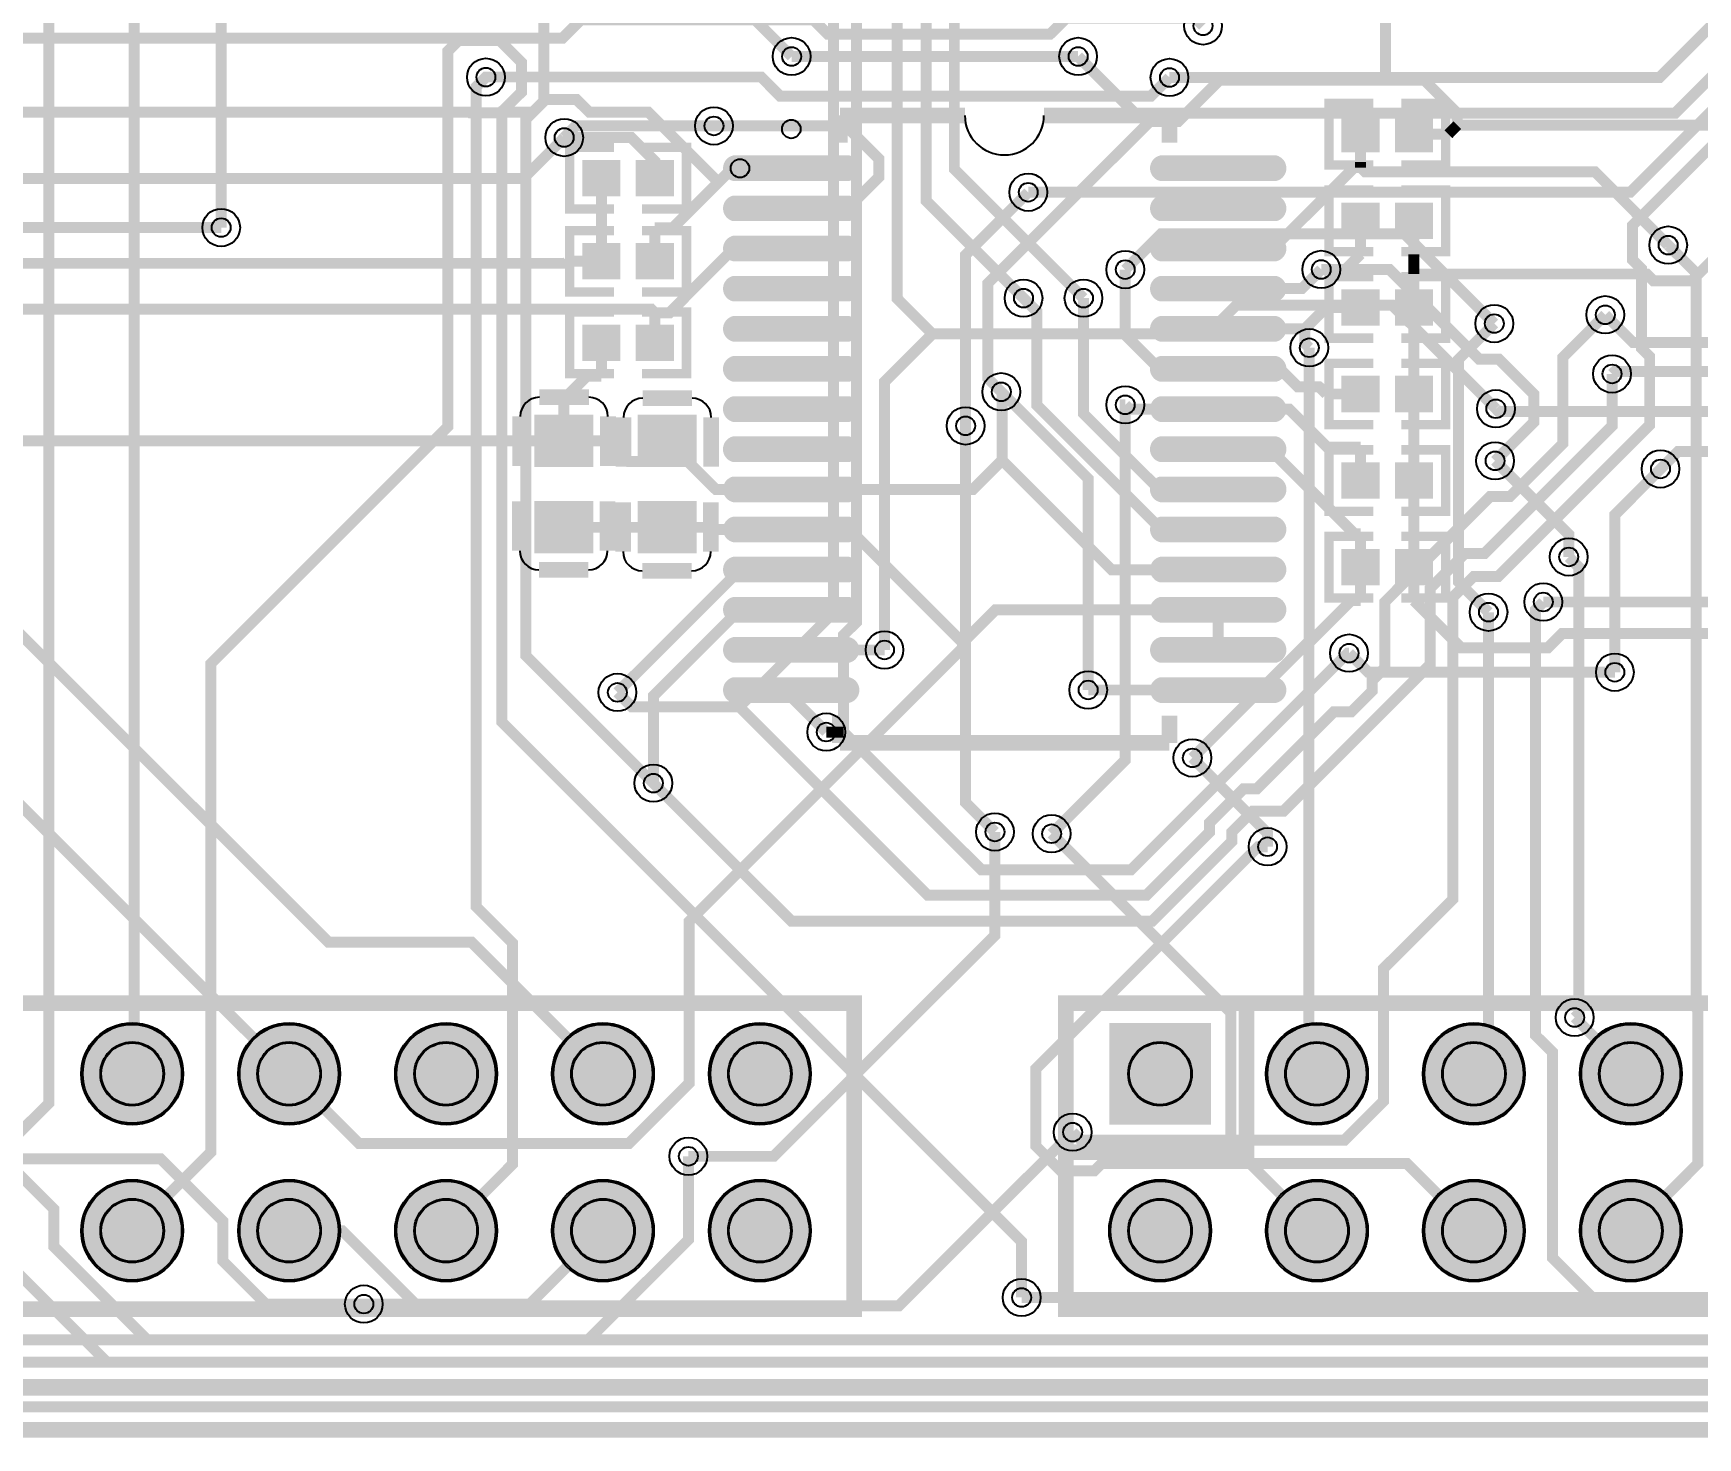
# Model space of a CAD drawing. Extents: x -5 to 4186, y -5 to 3927.
# Drawn here: x 1502 to 2563, y -5 to 890 of the extents above; entities that cross this region are included whole.
import ezdxf

# ---------------------------------------------------------------- set-up
doc = ezdxf.new("R2010")
doc.units = 9
for name, color, linetype, true_color in [('BoardOutLine', 7, 'Continuous', 0xff00ff), ('BottomLayer', 7, 'Continuous', 0x0000ff), ('BottomSilkLayer', 7, 'Continuous', 0x66cc33), ('BottomSolderMaskLayer', 7, 'Continuous', 0xaa00ff), ('Document', 7, 'Continuous', 0xffffff), ('Hole', 7, 'Continuous', 0x222222), ('Multi-Layer', 7, 'Continuous', 0xc0c0c0), ('TopLayer', 7, 'Continuous', 0xff0000), ('TopPasteMaskLayer', 7, 'Continuous', 0x808080), ('TopSilkLayer', 7, 'Continuous', 0xffcc00), ('TopSolderMaskLayer', 7, 'Continuous', 0x800080)]:
    doc.layers.add(name, color=color, linetype=linetype, true_color=true_color)

msp = doc.modelspace()

# ---------------------------------------------------------------- hatches: boundary and pattern name
at = {"layer": 'BottomSolderMaskLayer'}
for points in [[(1532.6, 227, 1), (1597.5, 227, 1)], [(1632.6, 227, 1), (1697.5, 227, 1)], [(1732.6, 227, 1), (1797.5, 227, 1)], [(1832.6, 227, 1), (1897.5, 227, 1)], [(1932.6, 227, 1), (1997.5, 227, 1)], [(2187.6, 194.5), (2252.5, 194.5), (2252.5, 259.5), (2187.6, 259.5)], [(2287.6, 227, 1), (2352.5, 227, 1)], [(2387.6, 227, 1), (2452.5, 227, 1)], [(2487.6, 227, 1), (2552.5, 227, 1)], [(1532.6, 127, 1), (1597.5, 127, 1)], [(1632.6, 127, 1), (1697.5, 127, 1)], [(1732.6, 127, 1), (1797.5, 127, 1)], [(1832.6, 127, 1), (1897.5, 127, 1)], [(1932.6, 127, 1), (1997.5, 127, 1)], [(2187.6, 127, 1), (2252.5, 127, 1)], [(2287.6, 127, 1), (2352.5, 127, 1)], [(2387.6, 127, 1), (2452.5, 127, 1)], [(2487.6, 127, 1), (2552.5, 127, 1)]]:
    msp.add_hatch(color=256, dxfattribs=at).paths.add_polyline_path(points)
at = {"layer": 'Multi-Layer'}
for points in [[(1533.6, 227, 1), (1596.5, 227, 1)], [(1633.6, 227, 1), (1696.5, 227, 1)], [(1733.6, 227, 1), (1796.5, 227, 1)], [(1833.6, 227, 1), (1896.5, 227, 1)], [(1933.6, 227, 1), (1996.5, 227, 1)], [(2188.6, 195.5), (2251.5, 195.5), (2251.5, 258.5), (2188.6, 258.5)], [(2288.6, 227, 1), (2351.5, 227, 1)], [(2388.6, 227, 1), (2451.5, 227, 1)], [(2488.6, 227, 1), (2551.5, 227, 1)], [(1533.6, 127, 1), (1596.5, 127, 1)], [(1633.6, 127, 1), (1696.5, 127, 1)], [(1733.6, 127, 1), (1796.5, 127, 1)], [(1833.6, 127, 1), (1896.5, 127, 1)], [(1933.6, 127, 1), (1996.5, 127, 1)], [(2188.6, 127, 1), (2251.5, 127, 1)], [(2288.6, 127, 1), (2351.5, 127, 1)], [(2388.6, 127, 1), (2451.5, 127, 1)], [(2488.6, 127, 1), (2551.5, 127, 1)]]:
    msp.add_hatch(color=256, dxfattribs=at).paths.add_polyline_path(points)
at = {"layer": 'TopLayer'}
for points in [[(2358.9, 836.6), (2358.9, 815.4), (2336.6, 815.4), (2336.6, 836.6)], [(2370.7, 836.6), (2370.7, 815.4), (2393, 815.4), (2393, 836.6)], [(1875.1, 787.4), (1875.1, 808.6), (1852.8, 808.6), (1852.8, 787.4)], [(1886.9, 787.4), (1886.9, 808.6), (1909.2, 808.6), (1909.2, 787.4)], [(2017.5, 811.5, -0.785398), (2017.5, 797.2), (1952.5, 797.2, -0.785398), (1952.5, 811.5)], [(2289.5, 811.5, -0.785398), (2289.5, 797.2), (2224.5, 797.2, -0.785398), (2224.5, 811.5)], [(2017.5, 785.9, -0.785398), (2017.5, 771.6), (1952.5, 771.6, -0.785398), (1952.5, 785.9)], [(2289.5, 785.9, -0.785398), (2289.5, 771.6), (2224.5, 771.6, -0.785398), (2224.5, 785.9)], [(2358.9, 781.4), (2358.9, 760.2), (2336.6, 760.2), (2336.6, 781.4)], [(2370.7, 781.4), (2370.7, 760.2), (2393, 760.2), (2393, 781.4)], [(1875.1, 734.4), (1875.1, 755.6), (1852.8, 755.6), (1852.8, 734.4)], [(1886.9, 734.4), (1886.9, 755.6), (1909.2, 755.6), (1909.2, 734.4)], [(2017.5, 760.3, -0.785398), (2017.5, 746), (1952.5, 746, -0.785398), (1952.5, 760.3)], [(2289.5, 760.3, -0.785398), (2289.5, 746), (2224.5, 746, -0.785398), (2224.5, 760.3)], [(2017.5, 734.7, -0.785398), (2017.5, 720.4), (1952.5, 720.4, -0.785398), (1952.5, 734.7)], [(2289.5, 734.7, -0.785398), (2289.5, 720.4), (2224.5, 720.4, -0.785398), (2224.5, 734.7)], [(2358.9, 726.2), (2358.9, 705), (2336.6, 705), (2336.6, 726.2)], [(2370.7, 726.2), (2370.7, 705), (2393, 705), (2393, 726.2)], [(1875.1, 682.4), (1875.1, 703.6), (1852.8, 703.6), (1852.8, 682.4)], [(1886.9, 682.4), (1886.9, 703.6), (1909.2, 703.6), (1909.2, 682.4)], [(2017.5, 709.1, -0.785398), (2017.5, 694.8), (1952.5, 694.8, -0.785398), (1952.5, 709.1)], [(2289.5, 709.1, -0.785398), (2289.5, 694.8), (2224.5, 694.8, -0.785398), (2224.5, 709.1)], [(2017.5, 683.6, -0.785398), (2017.5, 669.2), (1952.5, 669.2, -0.785398), (1952.5, 683.6)], [(2289.5, 683.6, -0.785398), (2289.5, 669.2), (2224.5, 669.2, -0.785398), (2224.5, 683.6)], [(2358.9, 671), (2358.9, 649.8), (2336.6, 649.8), (2336.6, 671)], [(2370.7, 671), (2370.7, 649.8), (2393, 649.8), (2393, 671)], [(2017.5, 658, -0.785398), (2017.5, 643.6), (1952.5, 643.6, -0.785398), (1952.5, 658)], [(2289.5, 658, -0.785398), (2289.5, 643.6), (2224.5, 643.6, -0.785398), (2224.5, 658)], [(1857.7, 646.3), (1857.7, 614.8), (1822.3, 614.8), (1822.3, 646.3)], [(1888.3, 614.8), (1888.3, 646.3), (1923.7, 646.3), (1923.7, 614.8)], [(2017.5, 632.4, -0.785398), (2017.5, 618), (1952.5, 618, -0.785398), (1952.5, 632.4)], [(2289.5, 632.4, -0.785398), (2289.5, 618), (2224.5, 618, -0.785398), (2224.5, 632.4)], [(2358.9, 615.8), (2358.9, 594.6), (2336.6, 594.6), (2336.6, 615.8)], [(2370.7, 615.8), (2370.7, 594.6), (2393, 594.6), (2393, 615.8)], [(2017.5, 606.8, -0.785398), (2017.5, 592.4), (1952.5, 592.4, -0.785398), (1952.5, 606.8)], [(2289.5, 606.8, -0.785398), (2289.5, 592.4), (2224.5, 592.4, -0.785398), (2224.5, 606.8)], [(1857.7, 591.2), (1857.7, 559.7), (1822.3, 559.7), (1822.3, 591.2)], [(1888.3, 559.7), (1888.3, 591.2), (1923.7, 591.2), (1923.7, 559.7)], [(2017.5, 581.2, -0.785398), (2017.5, 566.9), (1952.5, 566.9, -0.785398), (1952.5, 581.2)], [(2289.5, 581.2, -0.785398), (2289.5, 566.9), (2224.5, 566.9, -0.785398), (2224.5, 581.2)], [(2017.5, 555.6, -0.785398), (2017.5, 541.3), (1952.5, 541.3, -0.785398), (1952.5, 555.6)], [(2289.5, 555.6, -0.785398), (2289.5, 541.3), (2224.5, 541.3, -0.785398), (2224.5, 555.6)], [(2358.9, 560.6), (2358.9, 539.4), (2336.6, 539.4), (2336.6, 560.6)], [(2370.7, 560.6), (2370.7, 539.4), (2393, 539.4), (2393, 560.6)], [(2017.5, 530, -0.785398), (2017.5, 515.7), (1952.5, 515.7, -0.785398), (1952.5, 530)], [(2289.5, 530, -0.785398), (2289.5, 515.7), (2224.5, 515.7, -0.785398), (2224.5, 530)], [(2017.5, 504.4, -0.785398), (2017.5, 490.1), (1952.5, 490.1, -0.785398), (1952.5, 504.4)], [(2289.5, 504.4, -0.785398), (2289.5, 490.1), (2224.5, 490.1, -0.785398), (2224.5, 504.4)], [(2017.5, 478.8, -0.785398), (2017.5, 464.5), (1952.5, 464.5, -0.785398), (1952.5, 478.8)], [(2289.5, 478.8, -0.785398), (2289.5, 464.5), (2224.5, 464.5, -0.785398), (2224.5, 478.8)]]:
    msp.add_hatch(color=256, dxfattribs=at).paths.add_polyline_path(points)
at = {"layer": 'TopPasteMaskLayer'}
for points in [[(2359.5, 835.1), (2359.5, 816.9), (2357.9, 815.4), (2338.2, 815.4), (2336.6, 816.9), (2336.6, 835.1), (2338.2, 836.6), (2357.9, 836.6)], [(2370.1, 835.1), (2370.1, 816.9), (2371.7, 815.4), (2391.4, 815.4), (2393, 816.9), (2393, 835.1), (2391.4, 836.6), (2371.7, 836.6)], [(1875.7, 788.9), (1875.7, 807.1), (1874.1, 808.6), (1854.4, 808.6), (1852.8, 807.1), (1852.8, 788.9), (1854.4, 787.4), (1874.1, 787.4)], [(1886.3, 788.9), (1886.3, 807.1), (1887.9, 808.6), (1907.6, 808.6), (1909.2, 807.1), (1909.2, 788.9), (1907.6, 787.4), (1887.9, 787.4)], [(2017.5, 811.5, -0.785398), (2017.5, 797.2), (1952.5, 797.2, -0.785398), (1952.5, 811.5)], [(2289.5, 811.5, -0.785398), (2289.5, 797.2), (2224.5, 797.2, -0.785398), (2224.5, 811.5)], [(2017.5, 785.9, -0.785398), (2017.5, 771.6), (1952.5, 771.6, -0.785398), (1952.5, 785.9)], [(2289.5, 785.9, -0.785398), (2289.5, 771.6), (2224.5, 771.6, -0.785398), (2224.5, 785.9)], [(2359.5, 779.9), (2359.5, 761.7), (2357.9, 760.2), (2338.2, 760.2), (2336.6, 761.7), (2336.6, 779.9), (2338.2, 781.4), (2357.9, 781.4)], [(2370.1, 779.9), (2370.1, 761.7), (2371.7, 760.2), (2391.4, 760.2), (2393, 761.7), (2393, 779.9), (2391.4, 781.4), (2371.7, 781.4)], [(1875.7, 735.9), (1875.7, 754.1), (1874.1, 755.6), (1854.4, 755.6), (1852.8, 754.1), (1852.8, 735.9), (1854.4, 734.4), (1874.1, 734.4)], [(1886.3, 735.9), (1886.3, 754.1), (1887.9, 755.6), (1907.6, 755.6), (1909.2, 754.1), (1909.2, 735.9), (1907.6, 734.4), (1887.9, 734.4)], [(2017.5, 760.3, -0.785398), (2017.5, 746), (1952.5, 746, -0.785398), (1952.5, 760.3)], [(2289.5, 760.3, -0.785398), (2289.5, 746), (2224.5, 746, -0.785398), (2224.5, 760.3)], [(2017.5, 734.7, -0.785398), (2017.5, 720.4), (1952.5, 720.4, -0.785398), (1952.5, 734.7)], [(2289.5, 734.7, -0.785398), (2289.5, 720.4), (2224.5, 720.4, -0.785398), (2224.5, 734.7)], [(2359.5, 724.7), (2359.5, 706.5), (2357.9, 705), (2338.2, 705), (2336.6, 706.5), (2336.6, 724.7), (2338.2, 726.2), (2357.9, 726.2)], [(2370.1, 724.7), (2370.1, 706.5), (2371.7, 705), (2391.4, 705), (2393, 706.5), (2393, 724.7), (2391.4, 726.2), (2371.7, 726.2)], [(1875.7, 683.9), (1875.7, 702.1), (1874.1, 703.6), (1854.4, 703.6), (1852.8, 702.1), (1852.8, 683.9), (1854.4, 682.4), (1874.1, 682.4)], [(1886.3, 683.9), (1886.3, 702.1), (1887.9, 703.6), (1907.6, 703.6), (1909.2, 702.1), (1909.2, 683.9), (1907.6, 682.4), (1887.9, 682.4)], [(2017.5, 709.1, -0.785398), (2017.5, 694.8), (1952.5, 694.8, -0.785398), (1952.5, 709.1)], [(2289.5, 709.1, -0.785398), (2289.5, 694.8), (2224.5, 694.8, -0.785398), (2224.5, 709.1)], [(2017.5, 683.6, -0.785398), (2017.5, 669.2), (1952.5, 669.2, -0.785398), (1952.5, 683.6)], [(2289.5, 683.6, -0.785398), (2289.5, 669.2), (2224.5, 669.2, -0.785398), (2224.5, 683.6)], [(2359.5, 669.5), (2359.5, 651.3), (2357.9, 649.8), (2338.2, 649.8), (2336.6, 651.3), (2336.6, 669.5), (2338.2, 671), (2357.9, 671)], [(2370.1, 669.5), (2370.1, 651.3), (2371.7, 649.8), (2391.4, 649.8), (2393, 651.3), (2393, 669.5), (2391.4, 671), (2371.7, 671)], [(2017.5, 658, -0.785398), (2017.5, 643.6), (1952.5, 643.6, -0.785398), (1952.5, 658)], [(2289.5, 658, -0.785398), (2289.5, 643.6), (2224.5, 643.6, -0.785398), (2224.5, 658)], [(1857.7, 646.3), (1857.7, 614.8), (1822.3, 614.8), (1822.3, 646.3)], [(1888.3, 614.8), (1888.3, 646.3), (1923.7, 646.3), (1923.7, 614.8)], [(2017.5, 632.4, -0.785398), (2017.5, 618), (1952.5, 618, -0.785398), (1952.5, 632.4)], [(2289.5, 632.4, -0.785398), (2289.5, 618), (2224.5, 618, -0.785398), (2224.5, 632.4)], [(2359.5, 614.3), (2359.5, 596.1), (2357.9, 594.6), (2338.2, 594.6), (2336.6, 596.1), (2336.6, 614.3), (2338.2, 615.8), (2357.9, 615.8)], [(2370.1, 614.3), (2370.1, 596.1), (2371.7, 594.6), (2391.4, 594.6), (2393, 596.1), (2393, 614.3), (2391.4, 615.8), (2371.7, 615.8)], [(2017.5, 606.8, -0.785398), (2017.5, 592.4), (1952.5, 592.4, -0.785398), (1952.5, 606.8)], [(2289.5, 606.8, -0.785398), (2289.5, 592.4), (2224.5, 592.4, -0.785398), (2224.5, 606.8)], [(1857.7, 591.2), (1857.7, 559.7), (1822.3, 559.7), (1822.3, 591.2)], [(1888.3, 559.7), (1888.3, 591.2), (1923.7, 591.2), (1923.7, 559.7)], [(2017.5, 581.2, -0.785398), (2017.5, 566.9), (1952.5, 566.9, -0.785398), (1952.5, 581.2)], [(2289.5, 581.2, -0.785398), (2289.5, 566.9), (2224.5, 566.9, -0.785398), (2224.5, 581.2)], [(2017.5, 555.6, -0.785398), (2017.5, 541.3), (1952.5, 541.3, -0.785398), (1952.5, 555.6)], [(2289.5, 555.6, -0.785398), (2289.5, 541.3), (2224.5, 541.3, -0.785398), (2224.5, 555.6)], [(2359.5, 559.1), (2359.5, 540.9), (2357.9, 539.4), (2338.2, 539.4), (2336.6, 540.9), (2336.6, 559.1), (2338.2, 560.6), (2357.9, 560.6)], [(2370.1, 559.1), (2370.1, 540.9), (2371.7, 539.4), (2391.4, 539.4), (2393, 540.9), (2393, 559.1), (2391.4, 560.6), (2371.7, 560.6)], [(2017.5, 530, -0.785398), (2017.5, 515.7), (1952.5, 515.7, -0.785398), (1952.5, 530)], [(2289.5, 530, -0.785398), (2289.5, 515.7), (2224.5, 515.7, -0.785398), (2224.5, 530)], [(2017.5, 504.4, -0.785398), (2017.5, 490.1), (1952.5, 490.1, -0.785398), (1952.5, 504.4)], [(2289.5, 504.4, -0.785398), (2289.5, 490.1), (2224.5, 490.1, -0.785398), (2224.5, 504.4)], [(2017.5, 478.8, -0.785398), (2017.5, 464.5), (1952.5, 464.5, -0.785398), (1952.5, 478.8)], [(2289.5, 478.8, -0.785398), (2289.5, 464.5), (2224.5, 464.5, -0.785398), (2224.5, 478.8)]]:
    msp.add_hatch(color=256, dxfattribs=at).paths.add_polyline_path(points)
at = {"layer": 'TopSolderMaskLayer'}
for points in [[(2359.9, 837.6), (2359.9, 814.4), (2335.6, 814.4), (2335.6, 837.6)], [(2369.7, 837.6), (2369.7, 814.4), (2394, 814.4), (2394, 837.6)], [(1876.1, 786.4), (1876.1, 809.6), (1851.8, 809.6), (1851.8, 786.4)], [(1885.9, 786.4), (1885.9, 809.6), (1910.2, 809.6), (1910.2, 786.4)], [(2022, 812.5, -0.785398), (2022, 796.2), (1947.9, 796.2, -0.785398), (1947.9, 812.5)], [(2294.1, 812.5, -0.785398), (2294.1, 796.2), (2220, 796.2, -0.785398), (2220, 812.5)], [(2022, 786.9, -0.785398), (2022, 770.6), (1947.9, 770.6, -0.785398), (1947.9, 786.9)], [(2294.1, 786.9, -0.785398), (2294.1, 770.6), (2220, 770.6, -0.785398), (2220, 786.9)], [(2359.9, 782.4), (2359.9, 759.2), (2335.6, 759.2), (2335.6, 782.4)], [(2369.7, 782.4), (2369.7, 759.2), (2394, 759.2), (2394, 782.4)], [(1876.1, 733.4), (1876.1, 756.6), (1851.8, 756.6), (1851.8, 733.4)], [(1885.9, 733.4), (1885.9, 756.6), (1910.2, 756.6), (1910.2, 733.4)], [(2022, 761.3, -0.785398), (2022, 745), (1947.9, 745, -0.785398), (1947.9, 761.3)], [(2294.1, 761.3, -0.785398), (2294.1, 745), (2220, 745, -0.785398), (2220, 761.3)], [(2022, 735.7, -0.785398), (2022, 719.4), (1947.9, 719.4, -0.785398), (1947.9, 735.7)], [(2294.1, 735.7, -0.785398), (2294.1, 719.4), (2220, 719.4, -0.785398), (2220, 735.7)], [(2359.9, 727.2), (2359.9, 704), (2335.6, 704), (2335.6, 727.2)], [(2369.7, 727.2), (2369.7, 704), (2394, 704), (2394, 727.2)], [(1876.1, 681.4), (1876.1, 704.6), (1851.8, 704.6), (1851.8, 681.4)], [(1885.9, 681.4), (1885.9, 704.6), (1910.2, 704.6), (1910.2, 681.4)], [(2022, 710.1, -0.785398), (2022, 693.8), (1947.9, 693.8, -0.785398), (1947.9, 710.1)], [(2294.1, 710.1, -0.785398), (2294.1, 693.8), (2220, 693.8, -0.785398), (2220, 710.1)], [(2022, 684.6, -0.785398), (2022, 668.2), (1947.9, 668.2, -0.785398), (1947.9, 684.6)], [(2294.1, 684.6, -0.785398), (2294.1, 668.2), (2220, 668.2, -0.785398), (2220, 684.6)], [(2359.9, 672), (2359.9, 648.8), (2335.6, 648.8), (2335.6, 672)], [(2369.7, 672), (2369.7, 648.8), (2394, 648.8), (2394, 672)], [(2022, 659, -0.785398), (2022, 642.6), (1947.9, 642.6, -0.785398), (1947.9, 659)], [(2294.1, 659, -0.785398), (2294.1, 642.6), (2220, 642.6, -0.785398), (2220, 659)], [(1858.8, 647.2), (1858.8, 613.9), (1821.2, 613.9), (1821.2, 647.2)], [(1887.2, 613.9), (1887.2, 647.2), (1924.8, 647.2), (1924.8, 613.9)], [(2022, 633.4, -0.785398), (2022, 617), (1947.9, 617, -0.785398), (1947.9, 633.4)], [(2294.1, 633.4, -0.785398), (2294.1, 617), (2220, 617, -0.785398), (2220, 633.4)], [(2359.9, 616.8), (2359.9, 593.6), (2335.6, 593.6), (2335.6, 616.8)], [(2369.7, 616.8), (2369.7, 593.6), (2394, 593.6), (2394, 616.8)], [(2022, 607.8, -0.785398), (2022, 591.4), (1947.9, 591.4, -0.785398), (1947.9, 607.8)], [(2294.1, 607.8, -0.785398), (2294.1, 591.4), (2220, 591.4, -0.785398), (2220, 607.8)], [(1858.8, 592.1), (1858.8, 558.8), (1821.2, 558.8), (1821.2, 592.1)], [(1887.2, 558.8), (1887.2, 592.1), (1924.8, 592.1), (1924.8, 558.8)], [(2022, 582.2, -0.785398), (2022, 565.9), (1947.9, 565.9, -0.785398), (1947.9, 582.2)], [(2294.1, 582.2, -0.785398), (2294.1, 565.9), (2220, 565.9, -0.785398), (2220, 582.2)], [(2022, 556.6, -0.785398), (2022, 540.3), (1947.9, 540.3, -0.785398), (1947.9, 556.6)], [(2294.1, 556.6, -0.785398), (2294.1, 540.3), (2220, 540.3, -0.785398), (2220, 556.6)], [(2359.9, 561.6), (2359.9, 538.4), (2335.6, 538.4), (2335.6, 561.6)], [(2369.7, 561.6), (2369.7, 538.4), (2394, 538.4), (2394, 561.6)], [(2022, 531, -0.785398), (2022, 514.7), (1947.9, 514.7, -0.785398), (1947.9, 531)], [(2294.1, 531, -0.785398), (2294.1, 514.7), (2220, 514.7, -0.785398), (2220, 531)], [(2022, 505.4, -0.785398), (2022, 489.1), (1947.9, 489.1, -0.785398), (1947.9, 505.4)], [(2294.1, 505.4, -0.785398), (2294.1, 489.1), (2220, 489.1, -0.785398), (2220, 505.4)], [(2022, 479.8, -0.785398), (2022, 463.5), (1947.9, 463.5, -0.785398), (1947.9, 479.8)], [(2294.1, 479.8, -0.785398), (2294.1, 463.5), (2220, 463.5, -0.785398), (2220, 479.8)], [(1532.6, 227, 1), (1597.5, 227, 1)], [(1632.6, 227, 1), (1697.5, 227, 1)], [(1732.6, 227, 1), (1797.5, 227, 1)], [(1832.6, 227, 1), (1897.5, 227, 1)], [(1932.6, 227, 1), (1997.5, 227, 1)], [(2187.6, 194.5), (2252.5, 194.5), (2252.5, 259.5), (2187.6, 259.5)], [(2287.6, 227, 1), (2352.5, 227, 1)], [(2387.6, 227, 1), (2452.5, 227, 1)], [(2487.6, 227, 1), (2552.5, 227, 1)], [(1532.6, 127, 1), (1597.5, 127, 1)], [(1632.6, 127, 1), (1697.5, 127, 1)], [(1732.6, 127, 1), (1797.5, 127, 1)], [(1832.6, 127, 1), (1897.5, 127, 1)], [(1932.6, 127, 1), (1997.5, 127, 1)], [(2187.6, 127, 1), (2252.5, 127, 1)], [(2287.6, 127, 1), (2352.5, 127, 1)], [(2387.6, 127, 1), (2452.5, 127, 1)], [(2487.6, 127, 1), (2552.5, 127, 1)]]:
    msp.add_hatch(color=256, dxfattribs=at).paths.add_polyline_path(points)

# ---------------------------------------------------------------- linework, layer by layer
at = {"layer": 'BoardOutLine', "const_width": 10}
msp.add_lwpolyline([(4181.1, 0), (0, 0), (0, 2809.6), (4181.1, 2809.6), (4181.1, 0)], close=True, dxfattribs=at)
at = {"layer": 'BottomLayer', "const_width": 7}
for points in [[(1119.8, 172.8), (1119.8, 110.9), (1216, 14.7), (3801, 14.7), (4051.3, 265), (4085.1, 265), (4113.2, 293.1), (4113.2, 1850.8), (3812.1, 2152)], [(3580.7, 1946.1), (3580.7, 1894), (2771.8, 1085.1), (2761.1, 1085.1), (2538.3, 862.2), (2226, 862.2)], [(2167.8, 875.6), (2204, 839.4), (2548.2, 839.4), (2747.8, 1039), (2826, 1039), (3639, 1852)], [(1565.1, 227), (1566.2, 228.2), (1566.2, 1738)], [(1365.1, 227), (1407.9, 184.2), (1487.8, 184.2), (1511.9, 208.2), (1511.9, 1509.8), (1461.1, 1560.5)], [(1923.4, 1540.8), (1983.5, 1480.7), (1983.5, 1384.6), (2092.7, 1275.5), (2092.7, 944.6), (2088.9, 940.8), (2088.9, 803.7), (2171.2, 721.5)], [(1923.4, 1507.9), (1965.8, 1465.4), (1965.8, 1370.9), (2075.7, 1261), (2075.7, 1095.9), (2071, 1091.2), (2071, 783.5), (2133, 721.5)], [(1165.1, 127), (1215.1, 177), (1280.7, 177), (1315.1, 142.7), (1315.1, 110.8), (1396.9, 29), (3382.3, 29), (3463.6, 110.3), (3463.6, 360.4), (3657.5, 554.3), (3664, 554.3), (3803.7, 694), (3803.7, 1479.6)], [(2136, 789), (2519.6, 789), (2612.2, 881.6), (2690.9, 881.6), (3261.3, 1452), (3639, 1452)], [(1465.1, 127), (1548.9, 43.2), (3298, 43.2), (3375.5, 120.8), (3375.5, 1088.5), (3639, 1352)], [(1951.9, 461), (2011.9, 521), (2011.9, 1079), (2017.3, 1084.5), (2017.3, 1134.3), (1995.7, 1155.9), (1995.7, 1308.8)], [(1621.7, 766.5), (1621.7, 1083.9), (1805.4, 1267.6), (1826, 1267.6), (1845.6, 1248), (1845.6, 1015.1), (1985.2, 875.6)], [(1897.1, 412.3), (1815.8, 493.6), (1815.8, 835.6), (1827.3, 847.1), (1827.3, 1233.4), (1815.8, 1244.9)], [(2018.3, 444.9), (2018.3, 506.8), (2026.6, 515), (2026.6, 1073.6), (2034, 1081), (2034, 1142.8), (2023.2, 1153.6), (2023.2, 1191.2)], [(2052.5, 1175.5), (2052.5, 721.2), (2074.9, 698.7)], [(3304.8, 1153.7), (3259.5, 1108.4), (2975.5, 1108.4), (2733.5, 866.5), (2619.6, 866.5), (2521.1, 768), (2521.1, 745.9), (2526.8, 740.2), (2526.8, 689.5), (2532, 684.3), (2532, 640.6), (2435.5, 544.1), (2419.9, 544.1), (2406.5, 530.8), (2406.5, 338.2), (2362.3, 294), (2362.3, 209.5), (2337.6, 184.8), (2169.3, 184.8), (2164.3, 189.8)], [(2131.8, 84.4), (2131.8, 120), (1800.5, 451.3), (1800.5, 840.4), (1813.1, 852.9), (1813.1, 871.8), (1799.2, 885.7), (1772.8, 885.7), (1766.2, 879), (1766.2, 639.6), (1615.1, 488.5), (1615.1, 177), (1565.1, 127)], [(1790.4, 862.4), (1784.1, 856.1), (1784.1, 333.7), (1807.3, 310.4), (1807.3, 169.3), (1765.1, 127)], [(1840.3, 823.9), (1847.7, 831.3), (1935.7, 831.3)], [(2197.8, 739.7), (2220.7, 762.5), (2375.8, 762.5), (2433, 705.3)], [(2543.8, 755.3), (2561.7, 737.5), (2561.7, 268.9), (2562.7, 267.8), (2562.7, 169.7), (2520.1, 127)], [(2433.5, 617.8), (2458.1, 642.4), (2458.1, 660.4), (2435.9, 682.6), (2423.4, 682.6), (2366.2, 739.8), (2322.7, 739.8), (2322.7, 739.8)], [(2503.7, 710.9), (2476.7, 683.8), (2476.7, 628.8), (2442.9, 595), (2430.3, 595), (2363.2, 527.8), (2363.2, 485.8), (2355.1, 477.7), (2355.1, 471), (2341.8, 457.7), (2330.6, 457.7), (2281.7, 408.7), (2273.2, 408.7), (2251.6, 387.1), (2251.6, 381.1), (2211.3, 340.8), (2072, 340.8), (1951.9, 461)], [(2074.9, 698.7), (2250.3, 698.7), (2268.7, 717.1), (2367.9, 717.1), (2434, 651)], [(2074.9, 698.7), (2044.4, 668.2), (2044.4, 497.2)], [(2240.6, 428.4), (2315.1, 502.9), (2315.1, 689.9)], [(1897.1, 412.3), (1985.1, 324.3), (2215, 324.3), (2265.8, 375.2), (2265.8, 381.2), (2279.1, 394.5), (2298.7, 394.5), (2392.1, 487.9), (2392.1, 536.5), (2414.3, 558.7), (2426.7, 558.7), (2508, 640), (2508, 673.2)], [(2118.8, 661.8), (2174.2, 606.4), (2174.2, 471.7)], [(2197.8, 653.5), (2197.7, 653.5), (2197.7, 653.5), (2197.7, 426.9), (2150.9, 380.1)], [(2114.8, 381.2), (2096.1, 399.9), (2096.1, 640.1)], [(2509.8, 483), (2509.8, 583.4), (2538.9, 612.6)], [(2480.4, 556.5), (2486.9, 550), (2486.9, 265.6), (2484.2, 262.9)], [(2464.2, 527.8), (2459.2, 522.8), (2459.2, 251.6), (2470.1, 240.8), (2470.1, 109.7), (2497.3, 82.5), (2875.5, 82.5), (2920.1, 127)], [(2420.1, 227), (2429.3, 236.3), (2429.3, 521.3)], [(2340.5, 495.2), (2339.6, 495.2), (2201.5, 357.1), (2106.1, 357.1), (2018.3, 444.9)], [(1951.9, 461), (1951.9, 461), (1883.4, 461), (1874.2, 470.2)], [(2018.3, 444.9), (2007.3, 444.9)], [(2288.5, 371.8), (2282.5, 371.8), (2140.9, 230.2), (2140.9, 180.9), (2156.7, 165.1), (2178.1, 165.1), (2182.9, 169.9), (2377.2, 169.9), (2420.1, 127)], [(1919.4, 174.4), (1919.4, 121.2), (1855.7, 57.5), (1574.4, 57.5), (1515.1, 116.9), (1515.1, 140.8), (1486.3, 169.6), (1407.6, 169.6), (1365.1, 127)], [(1865.1, 127), (1818.3, 80.2), (1712.6, 80.2)]]:
    msp.add_lwpolyline(points, dxfattribs=at)
at = {"layer": 'BottomSilkLayer', "const_width": 10}
for points in [[(305, 77), (2025, 77), (2025, 272), (305, 272), (305, 77)], [(2160, 77), (3880, 77), (3880, 272), (2160, 272), (2160, 77)]]:
    msp.add_lwpolyline(points, close=True, dxfattribs=at)
msp.add_lwpolyline([(2165, 177), (2275, 177), (2275, 272)], dxfattribs=at)
at = {"layer": 'BottomSolderMaskLayer'}
for centre, radius in [((1565, 227), 32.5), ((1665, 227), 32.5), ((1765, 227), 32.5), ((1865, 227), 32.5), ((1965, 227), 32.5), ((2320, 227), 32.5), ((2420, 227), 32.5), ((2520, 227), 32.5), ((1565, 227), 20.3), ((1665, 227), 20.3), ((1765, 227), 20.3), ((1865, 227), 20.3), ((1965, 227), 20.3), ((2220, 227), 20.3), ((2320, 227), 20.3), ((2420, 227), 20.3), ((2520, 227), 20.3), ((1565, 127), 32.5), ((1665, 127), 32.5), ((1765, 127), 32.5), ((1865, 127), 32.5), ((1965, 127), 32.5), ((2220, 127), 32.5), ((2320, 127), 32.5), ((2420, 127), 32.5), ((2520, 127), 32.5), ((1565, 127), 20.3), ((1665, 127), 20.3), ((1765, 127), 20.3), ((1865, 127), 20.3), ((1965, 127), 20.3), ((2220, 127), 20.3), ((2320, 127), 20.3), ((2420, 127), 20.3), ((2520, 127), 20.3)]:
    msp.add_circle(centre, radius, dxfattribs=at)
at = {"layer": 'Document'}
msp.add_circle((1952.3, 804.3), 5.91, dxfattribs=at)
at = {"layer": 'Hole'}
for centre in [(2247.4, 895.1), (1985.2, 875.6), (2167.8, 875.6), (1790.4, 862.4), (2226, 862.2), (1840.3, 823.9), (1935.7, 831.3), (2136, 789), (1621.7, 766.5), (2543.8, 755.3), (2197.8, 739.7), (2322.7, 739.8), (2133, 721.5), (2171.2, 721.5), (2433, 705.3), (2503.7, 710.9), (2315.1, 689.9), (2508, 673.2), (2118.8, 661.8), (2197.8, 653.5), (2434, 651), (2096.1, 640.1), (2433.5, 617.8), (2538.9, 612.6), (2480.4, 556.5), (2464.2, 527.8), (2429.3, 521.3), (2044.4, 497.2), (2340.4, 495.2), (2509.8, 483), (2174.2, 471.7), (1874.2, 470.2), (2007.3, 444.9), (2240.6, 428.4), (1897.1, 412.3), (2114.8, 381.2), (2150.9, 380.1), (2288.5, 371.8), (2484.2, 262.9), (2164.3, 189.8), (1919.4, 174.4), (1712.6, 80.2), (2131.8, 84.4)]:
    msp.add_circle(centre, 6, dxfattribs=at)
at = {"layer": 'Multi-Layer'}
for centre, radius in [((2247.4, 895.1), 12), ((1985.2, 875.6), 12), ((2167.8, 875.6), 12), ((1790.4, 862.4), 12), ((2226, 862.2), 12), ((1935.7, 831.3), 12), ((1840.3, 823.9), 12), ((2136, 789), 12), ((1621.7, 766.5), 12), ((2543.8, 755.3), 12), ((2197.8, 739.7), 12), ((2322.7, 739.8), 12), ((2133, 721.5), 12), ((2171.2, 721.5), 12), ((2503.7, 710.9), 12), ((2433, 705.3), 12), ((2315.1, 689.9), 12), ((2508, 673.2), 12), ((2118.8, 661.8), 12), ((2197.8, 653.5), 12), ((2434, 651), 12), ((2096.1, 640.1), 12), ((2433.5, 617.8), 12), ((2538.9, 612.6), 12), ((2480.4, 556.5), 12), ((2429.3, 521.3), 12), ((2464.2, 527.8), 12), ((2044.4, 497.2), 12), ((2340.4, 495.2), 12), ((2509.8, 483), 12), ((1874.2, 470.2), 12), ((2174.2, 471.7), 12), ((2007.3, 444.9), 12), ((2240.6, 428.4), 12), ((1897.1, 412.3), 12), ((2114.8, 381.2), 12), ((2150.9, 380.1), 12), ((2288.5, 371.8), 12), ((2484.2, 262.9), 12), ((1565, 227), 31.5), ((1665, 227), 31.5), ((1765, 227), 31.5), ((1865, 227), 31.5), ((1965, 227), 31.5), ((2320, 227), 31.5), ((2420, 227), 31.5), ((2520, 227), 31.5), ((1565, 227), 19.7), ((1665, 227), 19.7), ((1765, 227), 19.7), ((1865, 227), 19.7), ((1965, 227), 19.7), ((2220, 227), 19.7), ((2320, 227), 19.7), ((2420, 227), 19.7), ((2520, 227), 19.7), ((2164.3, 189.8), 12), ((1919.4, 174.4), 12), ((1565, 127), 31.5), ((1665, 127), 31.5), ((1765, 127), 31.5), ((1865, 127), 31.5), ((1965, 127), 31.5), ((2220, 127), 31.5), ((2320, 127), 31.5), ((2420, 127), 31.5), ((2520, 127), 31.5), ((1565, 127), 19.7), ((1665, 127), 19.7), ((1765, 127), 19.7), ((1865, 127), 19.7), ((1965, 127), 19.7), ((2220, 127), 19.7), ((2320, 127), 19.7), ((2420, 127), 19.7), ((2520, 127), 19.7), ((2131.8, 84.4), 12), ((1712.6, 80.2), 12)]:
    msp.add_circle(centre, radius, dxfattribs=at)
at = {"layer": 'TopLayer', "const_width": 7}
for points in [[(2363.7, 860.4), (2363.7, 936.7), (2303.2, 997.2), (2228.9, 997.2), (2207.2, 1019)], [(1415.5, 878.7), (1424, 887.3), (1839.2, 887.3), (1850.8, 898.9), (1999.2, 898.9), (2008.3, 889.8), (2149.9, 889.8), (2160.3, 900.1), (2242.3, 900.1), (2247.4, 895.1)], [(1985.2, 875.6), (2167.8, 875.6)], [(1790.4, 862.4), (1790.5, 862.5), (1965.8, 862.5), (1977.9, 850.3), (2214.2, 850.3), (2226, 862.2)], [(2363.7, 860.4), (2257.8, 860.4), (2231.6, 834.2), (2213.5, 834.2), (2110.3, 731), (2110.3, 670.3), (2118.8, 661.8)], [(2363.7, 860.4), (2388.5, 860.4), (2409.4, 839.5), (2409.4, 831.8)], [(1401.6, 840.1), (1780.5, 840.1), (1780.9, 839.6), (1799.8, 839.6), (1800.2, 840.1), (1820.2, 840.1), (1828.4, 848.2), (1848.1, 848.2), (1856.3, 840.1), (1893.9, 840.1), (1938.6, 795.4)], [(1840.3, 823.9), (1814.2, 797.7), (1317, 797.7)], [(1840.3, 823.9), (1883, 823.9), (1898, 808.9), (1898, 798)], [(1985, 778.8), (2020.9, 778.8), (2040.8, 798.6), (2040.8, 810.3), (2019.8, 831.3), (1935.7, 831.3)], [(2347.8, 826), (2347.8, 808.3)], [(2381.8, 826), (2403.7, 826)], [(2409.4, 831.8), (2403.7, 826)], [(2409.4, 831.8), (2657.6, 831.8), (2690, 799.4), (2708.8, 799.4), (2715.4, 806), (2758, 806)], [(1865.1, 227), (1781.1, 311), (1690, 311), (1189, 812), (816, 812)], [(1938.6, 795.4), (1947.5, 804.3), (1985, 804.3)], [(2257, 753.2), (2292, 753.2), (2343.6, 804.7), (2347.8, 804.7)], [(2347.8, 808.3), (2347.8, 804.8)], [(2347.8, 804.8), (2347.8, 804.7)], [(2347.8, 804.8), (2350.6, 802), (2497.2, 802), (2543.8, 755.3)], [(1864, 798), (1864, 745)], [(1898, 766.3), (1909.5, 766.3), (1938.6, 795.4)], [(2096.1, 640.1), (2096.1, 749.1), (2136, 789)], [(2347.8, 770.8), (2347.8, 749.5)], [(2381.8, 770.8), (2381.8, 749.5)], [(1621.7, 766.5), (1407.4, 766.5)], [(1898, 745), (1898, 766.3)], [(1898, 712.2), (1907.4, 712.2), (1948.3, 753.2), (1985, 753.2)], [(2381.8, 736.9), (2530.1, 736.9), (2534.4, 732.6), (2558.8, 732.6), (2579.4, 753.2), (2691, 753.2)], [(1381.7, 743.7), (1840.9, 743.7), (1842.2, 745)], [(1840, 630.6), (1449.1, 630.6), (1381.7, 698), (1381.7, 743.7)], [(1864, 745), (1842.2, 745)], [(2197.8, 739.7), (2197.8, 698.1), (2219.5, 676.4), (2257, 676.4)], [(2257, 727.6), (2310.4, 727.6), (2322.7, 739.8)], [(2322.7, 739.8), (2338.1, 739.8), (2347.8, 749.5)], [(2381.8, 749.5), (2381.8, 736.9)], [(1033, 736), (1156, 736), (1665.1, 227)], [(2381.8, 715.6), (2381.8, 736.9)], [(3536, 686.3), (3570.4, 720.8), (3859.7, 720.8), (3942.9, 637.6), (3942.9, 394.2), (3929.6, 380.8), (3929.6, 151.8), (3803.1, 25.3), (500.8, 25.3), (415.1, 111), (415.1, 142.7), (449.4, 177), (515, 177), (565, 227)], [(2257, 574), (2220.8, 574), (2141.5, 653.3), (2141.5, 713), (2133, 721.5)], [(2257, 599.6), (2219.5, 599.6), (2171.2, 647.9), (2171.2, 721.5)], [(1898, 712.2), (1895.9, 714.4), (1407.1, 714.4)], [(1898, 693), (1898, 712.2)], [(2312.3, 702), (2326, 715.6)], [(2347.8, 715.6), (2326, 715.6)], [(2381.8, 715.6), (2381.8, 660.4)], [(2503.7, 710.9), (2521.3, 693.3), (2833.9, 693.3), (2841, 700.4)], [(3536, 660.8), (3688.4, 660.8), (3733.4, 705.8), (3847.8, 705.8), (3926.1, 627.4), (3926.1, 397.5), (3915.4, 386.7), (3915.4, 162.3), (3835.4, 82.4), (3423, 82.4), (3398, 57.4), (1343.4, 57.4), (1320.1, 80.7), (511.4, 80.7), (465, 127)], [(2257, 702), (2312.3, 702)], [(2312.3, 702), (2312.3, 692.6), (2315.1, 689.9)], [(2429.3, 521.3), (2410.2, 540.5), (2410.2, 682.5), (2433, 705.3)], [(1864, 693), (1864, 671.7)], [(2257, 676.4), (2296.4, 676.4), (2307.8, 665), (2321.3, 665), (2326, 660.4)], [(1864, 671.7), (1854.7, 671.7), (1840, 657)], [(2841, 674.8), (2509.7, 674.8), (2508, 673.2)], [(1840, 630.6), (1840, 657)], [(2119.3, 618.2), (2119.3, 661.2), (2118.8, 661.8)], [(2347.8, 660.4), (2326, 660.4)], [(2381.8, 660.4), (2381.8, 605.2)], [(2197.8, 653.5), (2200.5, 650.8), (2257, 650.8)], [(2257, 650.8), (2302.2, 650.8), (2326.5, 626.5), (2347.8, 626.5)], [(2434, 651), (2435.7, 649.2), (2841, 649.2)], [(1840, 630.6), (1868.4, 630.6)], [(1906, 617.3), (1881.6, 617.3), (1868.4, 630.6)], [(1906, 630.6), (1906, 617.3)], [(2257, 625.2), (2290, 625.2), (2343.9, 571.3), (2347.8, 571.3)], [(2347.8, 605.2), (2347.8, 626.5)], [(2538.9, 612.6), (2550, 623.7), (2841, 623.7)], [(1985, 599.6), (1936.9, 599.6), (1919.1, 617.3), (1906, 617.3)], [(1985, 599.6), (2100.8, 599.6), (2119.3, 618.2)], [(2119.3, 618.2), (2189.1, 548.4), (2257, 548.4)], [(2480.4, 556.5), (2480.4, 570.9), (2433.5, 617.8)], [(2381.8, 550), (2381.8, 605.2)], [(1840, 575.4), (1906, 575.4)], [(1906, 575.4), (1934.4, 575.4)], [(1985, 574), (1935.8, 574), (1934.4, 575.4)], [(2094.2, 501.9), (2022.2, 574), (1985, 574)], [(2347.8, 550), (2347.8, 571.3)], [(1985, 548.4), (1952.4, 548.4), (1874.2, 470.2)], [(2347.8, 550), (2347.8, 528.7)], [(2381.8, 550), (2381.8, 528.7)], [(2347.8, 528.7), (2341.8, 528.7), (2314.8, 501.7), (2314.8, 232.2), (2320.1, 227)], [(2381.8, 528.7), (2411.9, 498.6), (2467.1, 498.6), (2476.3, 507.8), (2589, 507.8)], [(2464.2, 527.8), (2708.1, 527.8), (2711.7, 531.4)], [(1897.1, 412.3), (1897.1, 467.9), (1952, 522.8), (1985, 522.8)], [(2257, 522.8), (2115.1, 522.8), (2094.2, 501.9)], [(2257, 497.2), (2257, 522.8)], [(1665.1, 227), (1709.6, 182.5), (1881.4, 182.5), (1919.9, 221), (1919.9, 324.2), (2094.2, 498.5), (2094.2, 501.9)], [(2044.4, 497.2), (1985, 497.2)], [(2340.5, 495.2), (2352.7, 483), (2509.8, 483)], [(1985, 471.7), (1985, 467.2), (2007.3, 444.9)], [(2174.2, 471.7), (2257, 471.7)], [(2288.5, 371.8), (2288.5, 380.4), (2240.6, 428.4)], [(2114.8, 381.2), (2114.8, 315.3), (1973.8, 174.4), (1919.4, 174.4)], [(2320.1, 127), (2265.1, 182), (2265.1, 266), (2150.9, 380.1)], [(2520.1, 227), (2484.2, 262.9)], [(1665.1, 127), (1698.8, 127), (1746.7, 79.1), (2053.5, 79.1), (2164.3, 189.8)], [(1119.8, 172.8), (1583.1, 172.8), (1622.8, 133.1), (1622.8, 107.6), (1650.2, 80.2), (1712.6, 80.2)], [(3268.1, 94.8), (3257.6, 84.4), (2131.8, 84.4)], [(1319.7, 48.8), (1325.4, 43.1), (3532.5, 43.1), (3537.4, 48)]]:
    msp.add_lwpolyline(points, dxfattribs=at)
at = {"layer": 'TopSilkLayer'}
for points, const_width in [([(2355.9, 845.6), (2327.6, 845.6), (2327.6, 806.4), (2355.9, 806.4)], 6), ([(2373.7, 845.6), (2402, 845.6), (2402, 806.4), (2373.7, 806.4)], 6), ([(2016, 838), (2095.6, 838)], 10), ([(2016, 838), (2016, 820.6)], 10), ([(2226, 838), (2146, 838)], 10), ([(2226, 838), (2226, 820.6)], 10), ([(1872.1, 778.4), (1843.8, 778.4), (1843.8, 817.6), (1872.1, 817.6)], 6), ([(1889.9, 778.4), (1918.2, 778.4), (1918.2, 817.6), (1889.9, 817.6)], 6), ([(2355.9, 790.4), (2327.6, 790.4), (2327.6, 751.2), (2355.9, 751.2)], 6), ([(2373.7, 790.4), (2402, 790.4), (2402, 751.2), (2373.7, 751.2)], 6), ([(1872.1, 725.4), (1843.8, 725.4), (1843.8, 764.6), (1872.1, 764.6)], 6), ([(1889.9, 725.4), (1918.2, 725.4), (1918.2, 764.6), (1889.9, 764.6)], 6), ([(2355.9, 735.2), (2327.6, 735.2), (2327.6, 696), (2355.9, 696)], 6), ([(2373.7, 735.2), (2402, 735.2), (2402, 696), (2373.7, 696)], 6), ([(1872.1, 673.4), (1843.8, 673.4), (1843.8, 712.6), (1872.1, 712.6)], 6), ([(1889.9, 673.4), (1918.2, 673.4), (1918.2, 712.6), (1889.9, 712.6)], 6), ([(2355.9, 680), (2327.6, 680), (2327.6, 640.8), (2355.9, 640.8)], 6), ([(2373.7, 680), (2402, 680), (2402, 640.8), (2373.7, 640.8)], 6), ([(1856, 658.3), (1824.5, 658.3)], 10), ([(1890.3, 657.7), (1921.8, 657.7)], 10), ([(1812.3, 614.6), (1812.3, 646.1)], 10), ([(1868.2, 614.6), (1868.2, 646.1)], 10), ([(1878.1, 614), (1878.1, 645.5)], 10), ([(1934, 614), (1934, 645.5)], 10), ([(2355.9, 624.8), (2327.6, 624.8), (2327.6, 585.6), (2355.9, 585.6)], 6), ([(2373.7, 624.8), (2402, 624.8), (2402, 585.6), (2373.7, 585.6)], 6), ([(1812, 592), (1812, 560.5)], 10), ([(1867.9, 592), (1867.9, 560.5)], 10), ([(1877.8, 591.4), (1877.8, 559.9)], 10), ([(1933.7, 591.4), (1933.7, 559.9)], 10), ([(2355.9, 569.6), (2327.6, 569.6), (2327.6, 530.4), (2355.9, 530.4)], 6), ([(2373.7, 569.6), (2402, 569.6), (2402, 530.4), (2373.7, 530.4)], 6), ([(1855.7, 548.3), (1824.2, 548.3)], 10), ([(1890, 547.7), (1921.5, 547.7)], 10), ([(2016, 455.4), (2016, 438)], 10), ([(2226, 455.4), (2226, 438)], 10), ([(2226, 438), (2016, 438)], 10)]:
    msp.add_lwpolyline(points, dxfattribs=dict(at, const_width=const_width))
msp.add_circle((1985, 829.3), 5.91, dxfattribs=at)
for centre, radius, start, end in [((2120.8, 838), 25.2, 180, 360), ((1824.5, 646.1), 12.2, 90, 180), ((1856, 646.1), 12.2, 0, 90), ((1890.3, 645.5), 12.2, 90, 180), ((1921.8, 645.5), 12.2, 0, 90), ((1824.2, 560.5), 12.2, 180, 270), ((1855.7, 560.5), 12.2, 270, 0), ((1890, 559.9), 12.2, 180, 270), ((1921.5, 559.9), 12.2, 270, 0)]:
    msp.add_arc(centre, radius, start, end, dxfattribs=at)
at = {"layer": 'TopSolderMaskLayer'}
for centre, radius in [((1565, 227), 32.5), ((1665, 227), 32.5), ((1765, 227), 32.5), ((1865, 227), 32.5), ((1965, 227), 32.5), ((2320, 227), 32.5), ((2420, 227), 32.5), ((2520, 227), 32.5), ((1565, 227), 20.3), ((1665, 227), 20.3), ((1765, 227), 20.3), ((1865, 227), 20.3), ((1965, 227), 20.3), ((2220, 227), 20.3), ((2320, 227), 20.3), ((2420, 227), 20.3), ((2520, 227), 20.3), ((1565, 127), 32.5), ((1665, 127), 32.5), ((1765, 127), 32.5), ((1865, 127), 32.5), ((1965, 127), 32.5), ((2220, 127), 32.5), ((2320, 127), 32.5), ((2420, 127), 32.5), ((2520, 127), 32.5), ((1565, 127), 20.3), ((1665, 127), 20.3), ((1765, 127), 20.3), ((1865, 127), 20.3), ((1965, 127), 20.3), ((2220, 127), 20.3), ((2320, 127), 20.3), ((2420, 127), 20.3), ((2520, 127), 20.3)]:
    msp.add_circle(centre, radius, dxfattribs=at)

doc.saveas('drawing.dxf')
